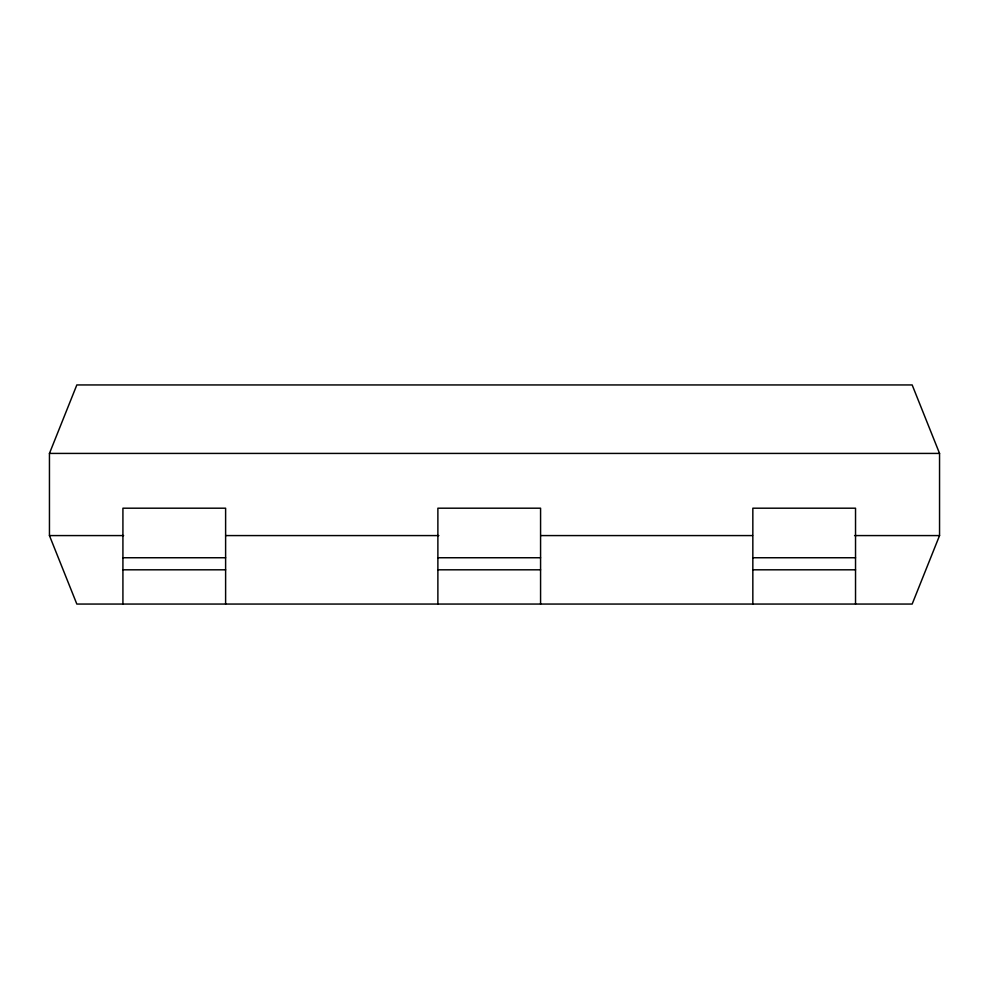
<?xml version="1.0" encoding="UTF-8"?>
<svg xmlns="http://www.w3.org/2000/svg" width="989" height="989" viewBox="0 0 989 989"><rect width="100%" height="100%" fill="white"/><g stroke="black" fill="none" stroke-linecap="round" stroke-linejoin="round"><path stroke-width="1.48" d="M49.45 453.419L76.833 384.944L912.167 384.944L939.55 453.419L939.55 535.581L912.167 604.056L76.833 604.056L49.45 535.581L49.45 453.419L939.55 453.419M49.45 535.581L123.625 535.581M225.616 535.581L438.869 535.581M540.859 535.581L752.567 535.581M854.558 535.581L939.55 535.581M122.92 557.747L225.616 557.747M437.88 557.747L540.575 557.747M752.839 557.747L855.534 557.747M122.92 569.812L225.616 569.812M437.88 569.812L540.575 569.812M752.839 569.812L855.534 569.812M855.534 604.056L855.534 508.198L752.839 508.198L752.839 604.056M540.575 604.056L540.575 508.198L437.88 508.198L437.88 604.056M225.616 604.056L225.616 508.198L122.92 508.198L122.92 604.056"/></g></svg>
